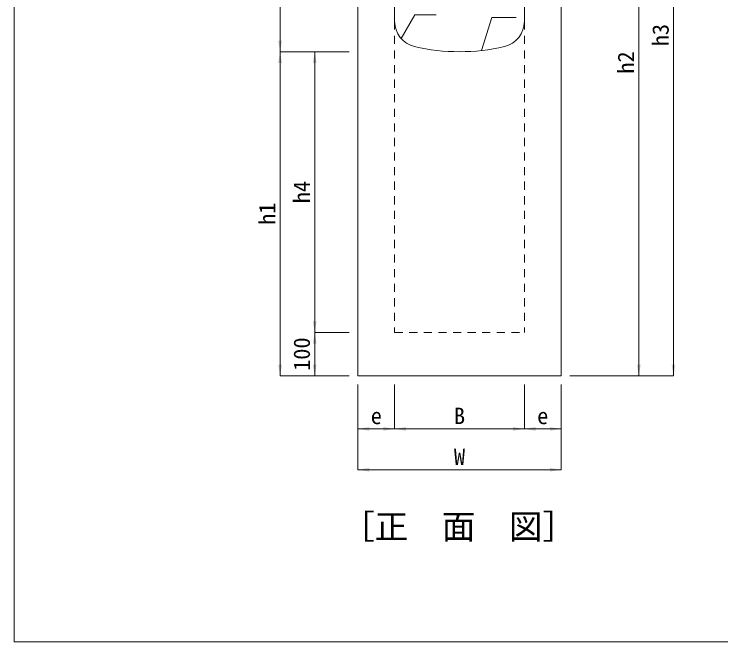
# Model space of a CAD drawing. Units: millimetres, scale not verified. Extents: x 50430 to 75195, y 75514 to 92741.
# Drawn here: x 52621 to 54256, y 77277 to 78730 of the extents above; entities that cross this region are included whole.
import ezdxf
from ezdxf.enums import TextEntityAlignment as Align

# ---------------------------------------------------------------- set-up
doc = ezdxf.new("R2010")
doc.units = ezdxf.units.MM
doc.header["$LTSCALE"] = 25
doc.linetypes.add('USER1', pattern=[1.35, 0.75, -0.6])
for name, color, linetype, lineweight in [('0_2', 7, 'Continuous', 5), ('寸法線', 7, 'Continuous', 9), ('本体', 2, 'Continuous', 9), ('枠', 5, 'Continuous', 5)]:
    doc.layers.add(name, color=color, linetype=linetype, lineweight=lineweight)
doc.styles.add('ＭＳ ゴシック', font='')
doc.styles.get('ＭＳ ゴシック').set_extended_font_data('MS Gothic')

# ---------------------------------------------------------------- blocks, each defined once
blk = doc.blocks.new('filled_arrow')
at = {"color": 0, "linetype": 'Continuous', "lineweight": -2}
blk.add_solid([(7.5, 1.25), (0, 0), (7.5, -1.25)], dxfattribs=at)

msp = doc.modelspace()

# ---------------------------------------------------------------- linework, layer by layer
at = {"layer": '0_2', "lineweight": 9}
for points in [[(53516.66, 78673.47), (53548.16, 78728.04), (53597.56, 78728.04)], [(53702.28, 78645.72), (53726.13, 78721.79), (53782.84, 78721.79)]]:
    msp.add_lwpolyline(points, dxfattribs=at)
at = {"layer": '寸法線'}
for p, q in [((54146.47, 77892.84), (54146.47, 79469.84)), ((53236.47, 79342.84), (53236.47, 78642.84)), ((54066.47, 79342.84), (54066.47, 77892.84)), ((53396.47, 78642.84), (53236.47, 78642.84)), ((53236.47, 78642.84), (53236.47, 77892.84)), ((53396.47, 78642.84), (53236.47, 78642.84)), ((53316.47, 77992.84), (53316.47, 78642.84)), ((53376.47, 78642.84), (53316.47, 78642.84)), ((53316.47, 77892.84), (53316.47, 77992.84)), ((53396.47, 77992.84), (53316.47, 77992.84)), ((53396.47, 77992.84), (53316.47, 77992.84)), ((53396.47, 77892.84), (53236.47, 77892.84)), ((53396.47, 77892.84), (53316.47, 77892.84)), ((53906.47, 77892.84), (54066.47, 77892.84)), ((53906.47, 77892.84), (54146.47, 77892.84)), ((53416.47, 77872.84), (53416.47, 77769.84)), ((53416.47, 77872.84), (53416.47, 77675.3)), ((53501.47, 77872.84), (53501.47, 77769.84)), ((53501.47, 77872.84), (53501.47, 77769.84)), ((53801.47, 77872.84), (53801.47, 77769.84)), ((53801.47, 77872.84), (53801.47, 77769.84)), ((53886.47, 77872.84), (53886.47, 77769.84)), ((53886.47, 77872.84), (53886.47, 77675.3)), ((53416.47, 77769.84), (53501.47, 77769.84)), ((53501.47, 77769.84), (53801.47, 77769.84)), ((53801.47, 77769.84), (53886.47, 77769.84)), ((53416.47, 77675.3), (53886.47, 77675.3))]:
    msp.add_line(p, q, dxfattribs=at)
at = {"layer": '本体', "lineweight": 20}
for p, q in [((53416.47, 79342.84), (53416.47, 77892.84)), ((53501.47, 78713.37), (53501.47, 79342.84)), ((53801.47, 78713.37), (53801.47, 79342.84)), ((53886.47, 79342.84), (53886.47, 77892.84)), ((53416.47, 77892.84), (53886.47, 77892.84))]:
    msp.add_line(p, q, dxfattribs=at)
at = {"layer": '本体', "linetype": 'USER1'}
for p, q in [((53501.47, 78713.37), (53501.47, 77992.84)), ((53801.47, 78713.37), (53801.47, 77992.84)), ((53501.47, 77992.84), (53801.47, 77992.84))]:
    msp.add_line(p, q, dxfattribs=at)
at = {"layer": '本体', "lineweight": 20}
for centre, radius, start, end in [((53561.47, 78713.37), 60, 180, 256.65785), ((53741.47, 78713.37), 60, 283.34237, 0), ((53651.47, 79092.84), 450, 256.65777, 283.34225)]:
    msp.add_arc(centre, radius, start, end, dxfattribs=at)
at = {"layer": '枠', "lineweight": 20}
for q in [(52621.16, 82791.08), (60621.16, 77276.8)]:
    msp.add_line((52621.16, 77276.8), q, dxfattribs=at)

# ---------------------------------------------------------------- block references
at = {"layer": '0_2', "lineweight": 9, "xscale": 0.2, "yscale": 0.2}
for p, rotation in [((53516.66, 78673.47), 60), ((53702.28, 78645.72), 72.6)]:
    msp.add_blockref('filled_arrow', p, dxfattribs=dict(at, rotation=rotation))
at = {"layer": '寸法線', "xscale": 3.47, "yscale": 3.47}
for p, rotation in [((53236.47, 78642.84), 90), ((53236.47, 78642.84), 270), ((53316.47, 78642.84), 270), ((53316.47, 77992.84), 90), ((53316.47, 77992.84), 270), ((53236.47, 77892.84), 90), ((53316.47, 77892.84), 90), ((54066.47, 77892.84), 90), ((54146.47, 77892.84), 90), ((53501.47, 77769.84), 180), ((53801.47, 77769.84), 180), ((53886.47, 77769.84), 180), ((53886.47, 77675.3), 180)]:
    msp.add_blockref('filled_arrow', p, dxfattribs=dict(at, rotation=rotation))
for p in [(53416.47, 77769.84), (53501.47, 77769.84), (53801.47, 77769.84), (53416.47, 77675.3)]:
    msp.add_blockref('filled_arrow', p, dxfattribs=at)

# ---------------------------------------------------------------- texts
at = {"layer": '0_2', "style": 'ＭＳ ゴシック'}
msp.add_text('［正\u3000面\u3000図］', height=56.96, dxfattribs=at).set_placement((53377.48, 77497.99), align=Align.BOTTOM_LEFT)
at = {"layer": '寸法線', "style": 'ＭＳ ゴシック'}
for s, p in [('h3', (54116.47, 78681.34)), ('h2', (54036.47, 78617.84)), ('h4', (53286.47, 78317.84)), ('h1', (53206.47, 78267.84)), ('100', (53286.47, 77942.84))]:
    msp.add_text(s, height=37.98, rotation=90, dxfattribs=at).set_placement(p, align=Align.MIDDLE_CENTER)
for s, p in [('e', (53458.97, 77799.84)), ('B', (53651.47, 77799.84)), ('e', (53843.97, 77799.84)), ('W', (53651.47, 77705.3))]:
    msp.add_text(s, height=37.98, dxfattribs=at).set_placement(p, align=Align.MIDDLE_CENTER)

doc.saveas('drawing.dxf')
